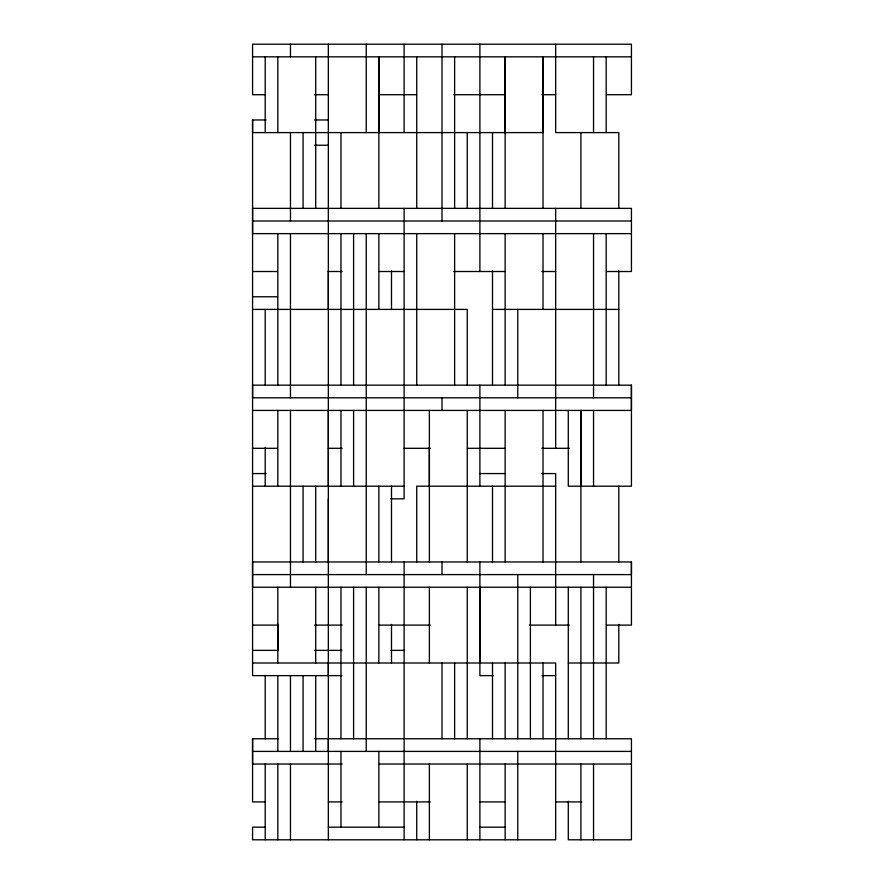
<?xml version="1.0" encoding="UTF-8"?>
<svg xmlns="http://www.w3.org/2000/svg" width="884" height="884" viewBox="0 0 884 884"><rect width="100%" height="100%" fill="white"/><g stroke="black" fill="none" stroke-linecap="round" stroke-linejoin="round"><path stroke-width="1.33" d="M278.283 738.77L252.57 738.77L252.57 764.03L342.119 764.03M266.106 119.97L252.57 119.97L252.57 132.6L543.03 132.6L543.03 56.83L543.03 208.37M277.83 650.37L277.83 624.192M290.46 751.4L290.46 675.63M303.09 751.4L303.09 675.63M328.34 751.4L328.34 738.77M328.34 675.63L328.34 663M328.34 498.83L328.34 839.8M328.34 486.2L328.34 410.43M328.34 309.4L328.34 270.824M378.86 132.6L378.86 56.83L378.86 208.37M429.37 486.2L429.37 447.624M479.89 738.77L479.89 839.8M479.89 663L479.89 587.23M479.89 385.17L479.89 486.2M479.89 94.024L479.89 271.51M505.14 132.6L505.14 56.83L505.14 208.37M555.66 738.77L555.66 839.8L252.57 839.8L252.57 827.17L264.968 827.17M580.91 486.2L580.91 410.43L580.91 561.97M631.43 587.23L252.57 587.23L252.57 561.97L631.43 561.97L631.43 574.6L252.57 574.6M631.43 397.8L252.57 397.8L252.57 385.17L631.43 385.17L631.43 410.43L252.57 410.43M252.57 56.83L631.43 56.83M264.968 94.71L252.57 94.71L252.57 44.2L631.43 44.2L631.43 94.71L606.634 94.71M314.571 94.71L328.34 94.71M379.313 94.71L416.519 94.71M453.713 94.71L504.687 94.71M541.881 94.71L555.66 94.71M314.571 119.97L328.34 119.97M314.571 145.23L328.34 145.23M252.57 221L631.43 221M631.43 233.63L252.57 233.63L252.57 208.37L631.43 208.37L631.43 271.51L606.634 271.51M252.57 271.51L277.366 271.51M328.34 271.51L342.119 271.51M379.313 271.51L404.11 271.51M453.713 271.51L504.687 271.51M541.881 271.51L555.66 271.51M252.57 296.77L277.366 296.77M252.57 309.4L467.26 309.4L467.26 385.17M492.51 309.4L606.17 309.4M606.623 309.4L618.8 309.4M252.57 448.31L277.366 448.31M328.34 448.31L342.119 448.31M404.11 448.31L430.287 448.31M467.481 448.31L504.687 448.31M541.881 448.31L569.429 448.31M252.57 473.57L266.106 473.57M479.89 473.57L504.687 473.57M541.881 473.57L555.66 473.57L555.66 625.11M252.57 486.2L404.11 486.2M555.66 486.2L416.74 486.2L416.74 561.97M390.584 498.83L404.11 498.83L404.11 208.37M252.57 625.11L277.366 625.11M314.571 625.11L342.119 625.11M379.313 625.11L430.287 625.11M529.483 625.11L569.429 625.11M606.634 625.11L631.43 625.11L631.43 561.97M252.57 650.37L278.283 650.37M314.571 650.37L341.876 650.37M390.584 650.37L404.11 650.37M252.57 663L555.66 663L555.66 739.002M568.29 663L606.17 663M606.623 663L618.8 663L618.8 624.424M341.876 675.63L252.57 675.63L252.57 119.97M493.416 675.63L479.89 675.63L479.89 561.97M542.124 675.63L555.66 675.63M314.571 738.77L631.43 738.77L631.43 839.8L568.29 839.8L568.29 801.224M252.57 751.4L631.43 751.4M379.313 764.03L631.43 764.03M264.968 801.91L252.57 801.91L252.57 738.77M328.34 801.91L342.119 801.91M379.313 801.91L430.287 801.91M479.89 801.91L504.687 801.91M555.66 801.91L581.838 801.91M328.34 827.17L404.11 827.17M479.89 827.17L505.593 827.17M631.43 385.17L631.43 486.2L568.29 486.2L568.29 410.43M618.8 208.37L618.8 132.6L555.66 132.6L555.66 44.2M618.8 270.824L618.8 385.17M618.8 486.2L618.8 561.97M606.17 56.83L606.17 132.6M606.17 233.63L606.17 385.17M606.17 587.23L606.17 738.77M593.54 56.83L593.54 132.6M593.54 233.63L593.54 397.8M593.54 410.43L593.54 486.2M593.54 574.6L593.54 738.77M593.54 764.03L593.54 839.8M580.91 132.6L580.91 208.37M580.91 587.23L580.91 738.77M580.91 764.03L580.91 839.8M568.29 587.23L568.29 738.77M555.66 208.37L555.66 448.31M543.03 233.63L543.03 309.4M543.03 410.43L543.03 561.97M543.03 663L543.03 738.77M530.4 587.23L530.4 738.77M517.77 309.4L517.77 397.8M517.77 574.6L517.77 738.77M517.77 751.4L517.77 839.8M505.14 233.63L505.14 385.17M505.14 410.43L505.14 561.97M505.14 663L505.14 738.77M505.14 764.03L505.14 839.8M492.51 132.6L492.51 208.37M492.51 270.824L492.51 385.17M492.51 486.2L492.51 561.97M492.51 663L492.51 738.77M479.89 44.2L479.89 94.71M467.26 132.6L467.26 208.37M467.26 410.43L467.26 561.97M467.26 587.23L467.26 738.77M467.26 764.03L467.26 839.8M454.63 56.83L454.63 208.37M454.63 233.63L454.63 385.17M454.63 663L454.63 738.77M442 44.2L442 221M442 397.8L442 410.43M442 561.97L442 574.6M442 663L442 738.77M429.37 410.43L429.37 561.97M429.37 587.23L429.37 663M429.37 764.03L429.37 839.8M416.74 56.83L416.74 208.37M416.74 233.63L416.74 385.17M416.74 801.224L416.74 839.8M404.11 44.2L404.11 132.6M404.11 561.97L404.11 839.8M391.49 270.824L391.49 309.4M391.49 486.2L391.49 561.97M391.49 624.424L391.49 663M378.86 233.63L378.86 309.4M378.86 486.2L378.86 561.97M378.86 587.23L378.86 663M378.86 751.4L378.86 827.17M366.23 44.2L366.23 132.6M366.23 233.63L366.23 574.6M366.23 587.23L366.23 751.4M353.6 233.63L353.6 385.17M353.6 410.43L353.6 486.2M353.6 587.23L353.6 738.77M340.97 132.6L340.97 208.37M340.97 233.63L340.97 385.17M340.97 410.43L340.97 486.2M340.97 587.23L340.97 738.77M340.97 751.4L340.97 827.402M328.34 44.2L328.34 562.202M315.71 56.83L315.71 208.37M315.71 486.2L315.71 561.97M315.71 587.23L315.71 663M315.71 675.63L315.71 751.4M303.09 132.6L303.09 208.37M303.09 486.2L303.09 561.97M290.46 44.2L290.46 56.83M290.46 132.6L290.46 221M290.46 233.63L290.46 397.8M290.46 410.43L290.46 587.23M290.46 764.03L290.46 839.8M277.83 56.83L277.83 132.6M277.83 233.63L277.83 385.17M277.83 410.43L277.83 486.2M277.83 587.23L277.83 663M277.83 675.63L277.83 751.4M277.83 764.03L277.83 839.8M265.2 56.83L265.2 132.6M265.2 309.4L265.2 385.17M265.2 447.624L265.2 486.2M265.2 675.398L265.2 738.77M265.2 764.03L265.2 839.8"/></g></svg>
